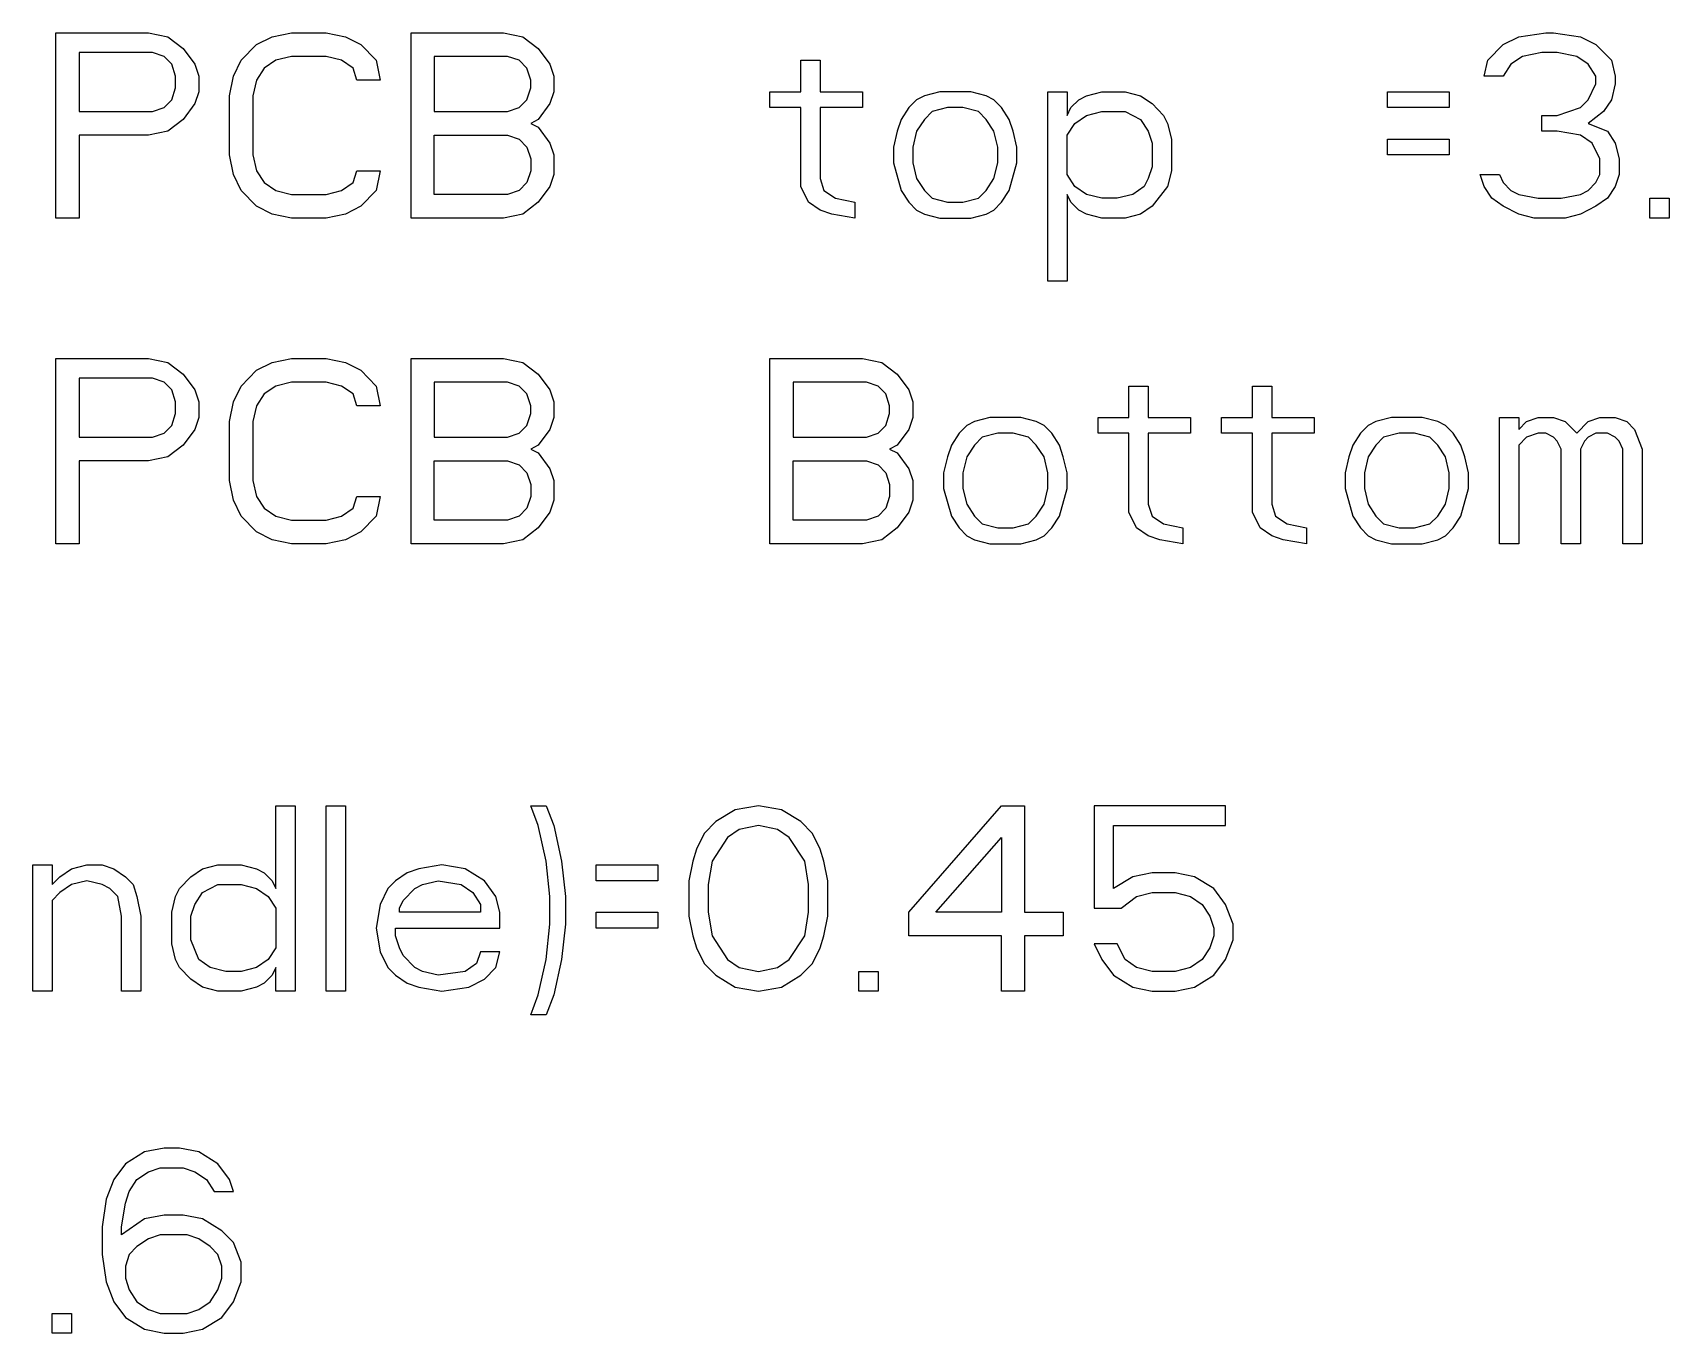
# Model space of a CAD drawing. Header units: millimetres. Extents: x 0 to 594, y 0 to 420.
# Drawn here: x 109.91 to 129.35, y 223.63 to 239.07 of the extents above; entities that cross this region are included whole.
import ezdxf

# ---------------------------------------------------------------- set-up
doc = ezdxf.new("R2010")
doc.units = ezdxf.units.MM
doc.header["$LTSCALE"] = 32.67
doc.layers.add('5_CURVES', color=7, linetype='CONTINUOUS')

msp = doc.modelspace()

# ---------------------------------------------------------------- linework, layer by layer
at = {"layer": '5_CURVES', "color": 40, "linetype": 'CONTINUOUS'}
for p, q in [((110.187, 236.869), (110.187, 239.069)), ((110.187, 239.069), (111.287, 239.069)), ((111.287, 239.069), (111.516, 239.022)), ((112.754, 239.022), (112.983, 239.069)), ((112.983, 239.069), (113.396, 239.069)), ((113.396, 239.069), (113.625, 239.022)), ((114.404, 236.869), (114.404, 239.069)), ((114.404, 239.069), (115.504, 239.069)), ((115.504, 239.069), (115.733, 239.022)), ((127.558, 239.022), (127.879, 239.069)), ((127.879, 239.069), (127.971, 239.069)), ((127.971, 239.069), (128.291, 239.022)), ((111.516, 239.022), (111.7, 238.882)), ((111.7, 238.882), (111.837, 238.695)), ((112.387, 238.742), (112.571, 238.929)), ((112.571, 238.929), (112.754, 239.022)), ((113.625, 239.022), (113.808, 238.929)), ((113.808, 238.929), (113.991, 238.742)), ((115.733, 239.022), (115.916, 238.882)), ((115.916, 238.882), (116.054, 238.695)), ((127.191, 238.742), (127.375, 238.929)), ((127.375, 238.929), (127.558, 239.022)), ((128.291, 239.022), (128.475, 238.929)), ((128.475, 238.929), (128.658, 238.742)), ((110.462, 238.835), (110.462, 238.133)), ((111.333, 238.835), (110.462, 238.835)), ((111.471, 238.788), (111.333, 238.835)), ((111.562, 238.695), (111.471, 238.788)), ((111.608, 238.554), (111.562, 238.695)), ((111.837, 238.695), (111.883, 238.554)), ((112.296, 238.554), (112.387, 238.742)), ((112.662, 238.648), (112.571, 238.508)), ((112.8, 238.742), (112.662, 238.648)), ((112.983, 238.788), (112.8, 238.742)), ((113.396, 238.788), (112.983, 238.788)), ((113.579, 238.742), (113.396, 238.788)), ((113.716, 238.648), (113.579, 238.742)), ((113.762, 238.508), (113.716, 238.648)), ((113.991, 238.742), (114.037, 238.508)), ((114.679, 238.788), (114.679, 238.133)), ((115.55, 238.788), (114.679, 238.788)), ((115.687, 238.742), (115.55, 238.788)), ((115.779, 238.648), (115.687, 238.742)), ((115.825, 238.508), (115.779, 238.648)), ((116.054, 238.695), (116.1, 238.554)), ((119.033, 238.367), (119.033, 238.742)), ((119.033, 238.742), (119.262, 238.742)), ((119.262, 238.742), (119.262, 238.367)), ((127.146, 238.554), (127.191, 238.742)), ((127.466, 238.695), (127.375, 238.554)), ((127.604, 238.788), (127.466, 238.695)), ((127.833, 238.835), (127.604, 238.788)), ((128.016, 238.835), (127.833, 238.835)), ((128.246, 238.788), (128.016, 238.835)), ((128.383, 238.695), (128.246, 238.788)), ((128.475, 238.554), (128.383, 238.695)), ((128.658, 238.742), (128.704, 238.554)), ((111.608, 238.414), (111.608, 238.554)), ((111.883, 238.554), (111.883, 238.367)), ((112.25, 238.32), (112.296, 238.554)), ((112.571, 238.508), (112.525, 238.32)), ((114.037, 238.508), (113.762, 238.508)), ((115.825, 238.414), (115.825, 238.508)), ((116.1, 238.554), (116.1, 238.367)), ((127.375, 238.554), (127.146, 238.554)), ((128.383, 238.274), (128.475, 238.461)), ((128.475, 238.461), (128.475, 238.554)), ((128.704, 238.461), (128.658, 238.274)), ((128.704, 238.554), (128.704, 238.461)), ((111.471, 238.18), (111.562, 238.274)), ((111.562, 238.274), (111.608, 238.414)), ((111.883, 238.367), (111.837, 238.227)), ((112.25, 237.618), (112.25, 238.32)), ((112.525, 238.32), (112.525, 237.618)), ((115.687, 238.18), (115.779, 238.274)), ((115.779, 238.274), (115.825, 238.414)), ((116.1, 238.367), (116.054, 238.227)), ((118.666, 238.18), (118.666, 238.367)), ((118.666, 238.367), (119.033, 238.367)), ((119.262, 238.367), (119.766, 238.367)), ((119.766, 238.367), (119.766, 238.18)), ((120.408, 238.274), (120.316, 238.18)), ((120.5, 238.32), (120.408, 238.274)), ((120.683, 238.367), (120.5, 238.32)), ((121.05, 238.367), (120.683, 238.367)), ((121.233, 238.32), (121.05, 238.367)), ((121.325, 238.274), (121.233, 238.32)), ((121.416, 238.18), (121.325, 238.274)), ((121.966, 236.12), (121.966, 238.367)), ((121.966, 238.367), (122.196, 238.367)), ((122.196, 238.367), (122.196, 238.086)), ((122.241, 238.18), (122.333, 238.274)), ((122.333, 238.274), (122.425, 238.32)), ((122.425, 238.32), (122.608, 238.367)), ((122.608, 238.367), (122.883, 238.367)), ((122.883, 238.367), (123.066, 238.32)), ((123.066, 238.32), (123.204, 238.227)), ((126, 238.18), (126, 238.367)), ((126, 238.367), (126.733, 238.367)), ((126.733, 238.367), (126.733, 238.18)), ((128.291, 238.18), (128.383, 238.274)), ((128.658, 238.274), (128.566, 238.133)), ((110.462, 238.133), (111.333, 238.133)), ((111.333, 238.133), (111.471, 238.18)), ((111.837, 238.227), (111.7, 238.04)), ((114.679, 238.133), (115.55, 238.133)), ((115.55, 238.133), (115.687, 238.18)), ((116.054, 238.227), (115.916, 238.04)), ((119.033, 238.18), (118.666, 238.18)), ((119.033, 237.244), (119.033, 238.18)), ((119.262, 238.18), (119.262, 237.337)), ((119.766, 238.18), (119.262, 238.18)), ((120.316, 238.18), (120.225, 238.04)), ((120.591, 238.133), (120.5, 238.04)), ((120.775, 238.18), (120.591, 238.133)), ((120.958, 238.18), (120.775, 238.18)), ((121.141, 238.133), (120.958, 238.18)), ((121.233, 238.04), (121.141, 238.133)), ((121.508, 238.04), (121.416, 238.18)), ((122.196, 238.086), (122.241, 238.18)), ((122.287, 237.993), (122.425, 238.086)), ((122.425, 238.086), (122.608, 238.133)), ((122.608, 238.133), (122.883, 238.133)), ((122.883, 238.133), (123.066, 238.04)), ((123.204, 238.227), (123.341, 238.086)), ((123.341, 238.086), (123.387, 237.993)), ((126.733, 238.18), (126, 238.18)), ((127.833, 237.899), (127.833, 238.086)), ((127.833, 238.086), (128.016, 238.086)), ((128.016, 238.086), (128.291, 238.18)), ((128.566, 238.133), (128.383, 237.993)), ((111.516, 237.899), (111.287, 237.852)), ((111.7, 238.04), (111.516, 237.899)), ((115.916, 238.04), (115.825, 237.993)), ((115.825, 237.993), (115.916, 237.946)), ((115.916, 237.946), (116.054, 237.759)), ((120.179, 237.899), (120.133, 237.712)), ((120.225, 238.04), (120.179, 237.899)), ((120.408, 237.899), (120.362, 237.712)), ((120.5, 238.04), (120.408, 237.899)), ((121.325, 237.899), (121.233, 238.04)), ((121.371, 237.712), (121.325, 237.899)), ((121.554, 237.899), (121.508, 238.04)), ((121.6, 237.712), (121.554, 237.899)), ((122.196, 237.852), (122.287, 237.993)), ((123.066, 238.04), (123.158, 237.899)), ((123.158, 237.899), (123.204, 237.759)), ((123.387, 237.993), (123.433, 237.805)), ((128.016, 237.899), (127.833, 237.899)), ((128.291, 237.852), (128.016, 237.899)), ((128.383, 237.993), (128.612, 237.899)), ((128.612, 237.899), (128.704, 237.759)), ((110.462, 237.852), (110.462, 236.869)), ((111.287, 237.852), (110.462, 237.852)), ((114.679, 237.15), (114.679, 237.852)), ((114.679, 237.852), (115.55, 237.852)), ((115.55, 237.852), (115.687, 237.805)), ((115.687, 237.805), (115.779, 237.712)), ((115.779, 237.712), (115.825, 237.571)), ((116.054, 237.759), (116.1, 237.618)), ((120.133, 237.712), (120.133, 237.525)), ((120.362, 237.712), (120.362, 237.525)), ((121.371, 237.525), (121.371, 237.712)), ((121.6, 237.525), (121.6, 237.712)), ((122.196, 237.384), (122.196, 237.852)), ((123.204, 237.759), (123.204, 237.478)), ((123.433, 237.805), (123.433, 237.431)), ((126, 237.618), (126, 237.805)), ((126, 237.805), (126.733, 237.805)), ((126.733, 237.805), (126.733, 237.618)), ((128.429, 237.759), (128.291, 237.852)), ((128.521, 237.571), (128.429, 237.759)), ((128.704, 237.759), (128.75, 237.571)), ((112.296, 237.384), (112.25, 237.618)), ((112.525, 237.618), (112.571, 237.431)), ((115.825, 237.571), (115.825, 237.431)), ((116.1, 237.618), (116.1, 237.384)), ((120.133, 237.525), (120.225, 237.197)), ((120.362, 237.525), (120.408, 237.337)), ((121.325, 237.337), (121.371, 237.525)), ((121.508, 237.197), (121.6, 237.525)), ((123.204, 237.478), (123.158, 237.337)), ((126.733, 237.618), (126, 237.618)), ((128.521, 237.384), (128.521, 237.571)), ((128.75, 237.571), (128.75, 237.384)), ((112.387, 237.197), (112.296, 237.384)), ((112.571, 237.431), (112.662, 237.291)), ((112.662, 237.291), (112.8, 237.197)), ((113.579, 237.197), (113.716, 237.291)), ((113.716, 237.291), (113.762, 237.431)), ((113.762, 237.431), (114.037, 237.431)), ((114.037, 237.431), (113.991, 237.197)), ((115.779, 237.291), (115.687, 237.197)), ((115.825, 237.431), (115.779, 237.291)), ((116.1, 237.384), (116.054, 237.244)), ((119.262, 237.337), (119.308, 237.197)), ((120.408, 237.337), (120.5, 237.197)), ((121.233, 237.197), (121.325, 237.337)), ((122.287, 237.244), (122.196, 237.384)), ((123.158, 237.337), (123.112, 237.244)), ((123.433, 237.431), (123.387, 237.244)), ((127.146, 237.244), (127.1, 237.384)), ((127.1, 237.384), (127.329, 237.384)), ((127.329, 237.384), (127.375, 237.291)), ((127.375, 237.291), (127.466, 237.197)), ((128.383, 237.197), (128.475, 237.291)), ((128.475, 237.291), (128.521, 237.384)), ((128.75, 237.384), (128.704, 237.244)), ((112.571, 237.01), (112.387, 237.197)), ((112.8, 237.197), (112.983, 237.15)), ((112.983, 237.15), (113.396, 237.15)), ((113.396, 237.15), (113.579, 237.197)), ((113.991, 237.197), (113.808, 237.01)), ((115.55, 237.15), (114.679, 237.15)), ((115.687, 237.197), (115.55, 237.15)), ((116.054, 237.244), (115.916, 237.057)), ((119.125, 237.057), (119.033, 237.244)), ((119.308, 237.197), (119.446, 237.103)), ((119.446, 237.103), (119.675, 237.057)), ((120.225, 237.197), (120.316, 237.057)), ((120.5, 237.197), (120.591, 237.103)), ((120.591, 237.103), (120.775, 237.057)), ((120.958, 237.057), (121.141, 237.103)), ((121.141, 237.103), (121.233, 237.197)), ((121.416, 237.057), (121.508, 237.197)), ((122.196, 237.15), (122.196, 236.12)), ((122.241, 237.057), (122.196, 237.15)), ((122.425, 237.15), (122.287, 237.244)), ((122.608, 237.103), (122.425, 237.15)), ((122.791, 237.103), (122.608, 237.103)), ((122.975, 237.15), (122.791, 237.103)), ((123.112, 237.244), (122.975, 237.15)), ((123.387, 237.244), (123.204, 237.01)), ((127.237, 237.103), (127.146, 237.244)), ((127.375, 237.01), (127.237, 237.103)), ((127.466, 237.197), (127.558, 237.15)), ((127.558, 237.15), (127.787, 237.103)), ((127.787, 237.103), (128.062, 237.103)), ((128.062, 237.103), (128.291, 237.15)), ((128.291, 237.15), (128.383, 237.197)), ((128.612, 237.103), (128.475, 237.01)), ((128.704, 237.244), (128.612, 237.103)), ((129.116, 236.869), (129.116, 237.103)), ((129.116, 237.103), (129.346, 237.103)), ((129.346, 237.103), (129.346, 236.869)), ((112.754, 236.916), (112.571, 237.01)), ((112.983, 236.869), (112.754, 236.916)), ((113.625, 236.916), (113.396, 236.869)), ((113.808, 237.01), (113.625, 236.916)), ((115.733, 236.916), (115.504, 236.869)), ((115.916, 237.057), (115.733, 236.916)), ((119.262, 236.963), (119.125, 237.057)), ((119.4, 236.916), (119.262, 236.963)), ((119.675, 236.869), (119.4, 236.916)), ((119.675, 237.057), (119.675, 236.869)), ((120.316, 237.057), (120.408, 236.963)), ((120.408, 236.963), (120.5, 236.916)), ((120.5, 236.916), (120.683, 236.869)), ((120.775, 237.057), (120.958, 237.057)), ((121.05, 236.869), (121.233, 236.916)), ((121.233, 236.916), (121.325, 236.963)), ((121.325, 236.963), (121.416, 237.057)), ((122.333, 236.963), (122.241, 237.057)), ((122.425, 236.916), (122.333, 236.963)), ((122.608, 236.869), (122.425, 236.916)), ((123.066, 236.916), (122.883, 236.869)), ((123.204, 237.01), (123.066, 236.916)), ((127.558, 236.916), (127.375, 237.01)), ((127.741, 236.869), (127.558, 236.916)), ((128.291, 236.916), (128.108, 236.869)), ((128.475, 237.01), (128.291, 236.916)), ((110.462, 236.869), (110.187, 236.869)), ((113.396, 236.869), (112.983, 236.869)), ((115.504, 236.869), (114.404, 236.869)), ((120.683, 236.869), (121.05, 236.869)), ((122.883, 236.869), (122.608, 236.869)), ((128.108, 236.869), (127.741, 236.869)), ((129.346, 236.869), (129.116, 236.869)), ((122.196, 236.12), (121.966, 236.12)), ((110.187, 233.002), (110.187, 235.202)), ((110.187, 235.202), (111.287, 235.202)), ((111.287, 235.202), (111.516, 235.155)), ((111.516, 235.155), (111.7, 235.015)), ((112.571, 235.062), (112.754, 235.155)), ((112.754, 235.155), (112.983, 235.202)), ((112.983, 235.202), (113.396, 235.202)), ((113.396, 235.202), (113.625, 235.155)), ((113.625, 235.155), (113.808, 235.062)), ((114.404, 233.002), (114.404, 235.202)), ((114.404, 235.202), (115.504, 235.202)), ((115.504, 235.202), (115.733, 235.155)), ((115.733, 235.155), (115.916, 235.015)), ((118.666, 233.002), (118.666, 235.202)), ((118.666, 235.202), (119.766, 235.202)), ((119.766, 235.202), (119.996, 235.155)), ((119.996, 235.155), (120.179, 235.015)), ((110.462, 234.968), (110.462, 234.266)), ((111.333, 234.968), (110.462, 234.968)), ((111.471, 234.921), (111.333, 234.968)), ((111.7, 235.015), (111.837, 234.827)), ((112.387, 234.874), (112.571, 235.062)), ((113.808, 235.062), (113.991, 234.874)), ((115.916, 235.015), (116.054, 234.827)), ((120.179, 235.015), (120.316, 234.827)), ((111.562, 234.827), (111.471, 234.921)), ((111.608, 234.687), (111.562, 234.827)), ((111.837, 234.827), (111.883, 234.687)), ((112.296, 234.687), (112.387, 234.874)), ((112.662, 234.781), (112.571, 234.64)), ((112.8, 234.874), (112.662, 234.781)), ((112.983, 234.921), (112.8, 234.874)), ((113.396, 234.921), (112.983, 234.921)), ((113.579, 234.874), (113.396, 234.921)), ((113.716, 234.781), (113.579, 234.874)), ((113.762, 234.64), (113.716, 234.781)), ((113.991, 234.874), (114.037, 234.64)), ((114.679, 234.921), (114.679, 234.266)), ((115.55, 234.921), (114.679, 234.921)), ((115.687, 234.874), (115.55, 234.921)), ((115.779, 234.781), (115.687, 234.874)), ((115.825, 234.64), (115.779, 234.781)), ((116.054, 234.827), (116.1, 234.687)), ((118.941, 234.921), (118.941, 234.266)), ((119.812, 234.921), (118.941, 234.921)), ((119.95, 234.874), (119.812, 234.921)), ((120.041, 234.781), (119.95, 234.874)), ((120.087, 234.64), (120.041, 234.781)), ((120.316, 234.827), (120.362, 234.687)), ((122.929, 234.5), (122.929, 234.874)), ((122.929, 234.874), (123.158, 234.874)), ((123.158, 234.874), (123.158, 234.5)), ((124.396, 234.5), (124.396, 234.874)), ((124.396, 234.874), (124.625, 234.874)), ((124.625, 234.874), (124.625, 234.5)), ((111.608, 234.547), (111.608, 234.687)), ((111.883, 234.687), (111.883, 234.5)), ((112.25, 234.453), (112.296, 234.687)), ((112.571, 234.64), (112.525, 234.453)), ((114.037, 234.64), (113.762, 234.64)), ((115.825, 234.547), (115.825, 234.64)), ((116.1, 234.687), (116.1, 234.5)), ((120.087, 234.547), (120.087, 234.64)), ((120.362, 234.687), (120.362, 234.5)), ((111.471, 234.313), (111.562, 234.406)), ((111.562, 234.406), (111.608, 234.547)), ((111.883, 234.5), (111.837, 234.359)), ((112.25, 233.751), (112.25, 234.453)), ((112.525, 234.453), (112.525, 233.751)), ((115.687, 234.313), (115.779, 234.406)), ((115.779, 234.406), (115.825, 234.547)), ((116.1, 234.5), (116.054, 234.359)), ((119.95, 234.313), (120.041, 234.406)), ((120.041, 234.406), (120.087, 234.547)), ((120.362, 234.5), (120.316, 234.359)), ((121.004, 234.406), (120.912, 234.313)), ((121.096, 234.453), (121.004, 234.406)), ((121.279, 234.5), (121.096, 234.453)), ((121.646, 234.5), (121.279, 234.5)), ((121.829, 234.453), (121.646, 234.5)), ((121.921, 234.406), (121.829, 234.453)), ((122.012, 234.313), (121.921, 234.406)), ((122.562, 234.313), (122.562, 234.5)), ((122.562, 234.5), (122.929, 234.5)), ((123.158, 234.5), (123.662, 234.5)), ((123.662, 234.5), (123.662, 234.313)), ((124.029, 234.313), (124.029, 234.5)), ((124.029, 234.5), (124.396, 234.5)), ((124.625, 234.5), (125.129, 234.5)), ((125.129, 234.5), (125.129, 234.313)), ((125.771, 234.406), (125.679, 234.313)), ((125.862, 234.453), (125.771, 234.406)), ((126.046, 234.5), (125.862, 234.453)), ((126.412, 234.5), (126.046, 234.5)), ((126.596, 234.453), (126.412, 234.5)), ((126.687, 234.406), (126.596, 234.453)), ((126.779, 234.313), (126.687, 234.406)), ((127.329, 233.002), (127.329, 234.5)), ((127.329, 234.5), (127.558, 234.5)), ((127.558, 234.5), (127.558, 234.359)), ((127.558, 234.359), (127.65, 234.453)), ((127.65, 234.453), (127.787, 234.5)), ((127.787, 234.5), (127.971, 234.5)), ((127.971, 234.5), (128.108, 234.453)), ((128.108, 234.453), (128.246, 234.313)), ((128.246, 234.313), (128.383, 234.453)), ((128.383, 234.453), (128.521, 234.5)), ((128.521, 234.5), (128.704, 234.5)), ((128.704, 234.5), (128.841, 234.453)), ((128.841, 234.453), (128.933, 234.359)), ((110.462, 234.266), (111.333, 234.266)), ((111.333, 234.266), (111.471, 234.313)), ((111.7, 234.172), (111.516, 234.032)), ((111.837, 234.359), (111.7, 234.172)), ((114.679, 234.266), (115.55, 234.266)), ((115.55, 234.266), (115.687, 234.313)), ((115.916, 234.172), (115.825, 234.125)), ((116.054, 234.359), (115.916, 234.172)), ((118.941, 234.266), (119.812, 234.266)), ((119.812, 234.266), (119.95, 234.313)), ((120.179, 234.172), (120.087, 234.125)), ((120.316, 234.359), (120.179, 234.172)), ((120.821, 234.172), (120.775, 234.032)), ((120.912, 234.313), (120.821, 234.172)), ((121.096, 234.172), (121.004, 234.032)), ((121.187, 234.266), (121.096, 234.172)), ((121.371, 234.313), (121.187, 234.266)), ((121.554, 234.313), (121.371, 234.313)), ((121.737, 234.266), (121.554, 234.313)), ((121.829, 234.172), (121.737, 234.266)), ((121.921, 234.032), (121.829, 234.172)), ((122.104, 234.172), (122.012, 234.313)), ((122.15, 234.032), (122.104, 234.172)), ((122.929, 234.313), (122.562, 234.313)), ((122.929, 233.376), (122.929, 234.313)), ((123.158, 234.313), (123.158, 233.47)), ((123.662, 234.313), (123.158, 234.313)), ((124.396, 234.313), (124.029, 234.313)), ((124.396, 233.376), (124.396, 234.313)), ((124.625, 234.313), (124.625, 233.47)), ((125.129, 234.313), (124.625, 234.313)), ((125.587, 234.172), (125.541, 234.032)), ((125.679, 234.313), (125.587, 234.172)), ((125.862, 234.172), (125.771, 234.032)), ((125.954, 234.266), (125.862, 234.172)), ((126.137, 234.313), (125.954, 234.266)), ((126.321, 234.313), (126.137, 234.313)), ((126.504, 234.266), (126.321, 234.313)), ((126.596, 234.172), (126.504, 234.266)), ((126.687, 234.032), (126.596, 234.172)), ((126.871, 234.172), (126.779, 234.313)), ((126.916, 234.032), (126.871, 234.172)), ((127.65, 234.266), (127.558, 234.172)), ((127.558, 234.172), (127.558, 233.002)), ((127.787, 234.313), (127.65, 234.266)), ((127.879, 234.313), (127.787, 234.313)), ((127.971, 234.266), (127.879, 234.313)), ((128.016, 234.219), (127.971, 234.266)), ((128.062, 234.125), (128.016, 234.219)), ((128.337, 234.219), (128.291, 234.125)), ((128.383, 234.266), (128.337, 234.219)), ((128.475, 234.313), (128.383, 234.266)), ((128.612, 234.313), (128.475, 234.313)), ((128.704, 234.266), (128.612, 234.313)), ((128.75, 234.219), (128.704, 234.266)), ((128.796, 234.125), (128.75, 234.219)), ((128.933, 234.359), (129.025, 234.125)), ((110.462, 233.985), (110.462, 233.002)), ((111.287, 233.985), (110.462, 233.985)), ((111.516, 234.032), (111.287, 233.985)), ((114.679, 233.283), (114.679, 233.985)), ((114.679, 233.985), (115.55, 233.985)), ((115.55, 233.985), (115.687, 233.938)), ((115.825, 234.125), (115.916, 234.079)), ((115.916, 234.079), (116.054, 233.891)), ((118.941, 233.283), (118.941, 233.985)), ((118.941, 233.985), (119.812, 233.985)), ((119.812, 233.985), (119.95, 233.938)), ((120.087, 234.125), (120.179, 234.079)), ((120.179, 234.079), (120.316, 233.891)), ((120.775, 234.032), (120.729, 233.845)), ((121.004, 234.032), (120.958, 233.845)), ((121.966, 233.845), (121.921, 234.032)), ((122.196, 233.845), (122.15, 234.032)), ((125.541, 234.032), (125.496, 233.845)), ((125.771, 234.032), (125.725, 233.845)), ((126.733, 233.845), (126.687, 234.032)), ((126.962, 233.845), (126.916, 234.032)), ((128.062, 233.002), (128.062, 234.125)), ((128.291, 234.125), (128.291, 233.002)), ((128.796, 233.002), (128.796, 234.125)), ((129.025, 234.125), (129.025, 233.002)), ((115.687, 233.938), (115.779, 233.845)), ((115.779, 233.845), (115.825, 233.704)), ((116.054, 233.891), (116.1, 233.751)), ((119.95, 233.938), (120.041, 233.845)), ((120.041, 233.845), (120.087, 233.704)), ((120.316, 233.891), (120.362, 233.751)), ((120.729, 233.845), (120.729, 233.657)), ((120.958, 233.845), (120.958, 233.657)), ((121.966, 233.657), (121.966, 233.845)), ((122.196, 233.657), (122.196, 233.845)), ((125.496, 233.845), (125.496, 233.657)), ((125.725, 233.845), (125.725, 233.657)), ((126.733, 233.657), (126.733, 233.845)), ((126.962, 233.657), (126.962, 233.845)), ((112.296, 233.517), (112.25, 233.751)), ((112.525, 233.751), (112.571, 233.564)), ((115.825, 233.704), (115.825, 233.564)), ((116.1, 233.751), (116.1, 233.517)), ((120.087, 233.704), (120.087, 233.564)), ((120.362, 233.751), (120.362, 233.517)), ((120.729, 233.657), (120.821, 233.33)), ((120.958, 233.657), (121.004, 233.47)), ((121.921, 233.47), (121.966, 233.657)), ((122.104, 233.33), (122.196, 233.657)), ((125.496, 233.657), (125.587, 233.33)), ((125.725, 233.657), (125.771, 233.47)), ((126.687, 233.47), (126.733, 233.657)), ((126.871, 233.33), (126.962, 233.657)), ((112.387, 233.33), (112.296, 233.517)), ((112.571, 233.564), (112.662, 233.423)), ((112.662, 233.423), (112.8, 233.33)), ((113.579, 233.33), (113.716, 233.423)), ((113.716, 233.423), (113.762, 233.564)), ((113.762, 233.564), (114.037, 233.564)), ((114.037, 233.564), (113.991, 233.33)), ((115.779, 233.423), (115.687, 233.33)), ((115.825, 233.564), (115.779, 233.423)), ((116.1, 233.517), (116.054, 233.376)), ((120.041, 233.423), (119.95, 233.33)), ((120.087, 233.564), (120.041, 233.423)), ((120.362, 233.517), (120.316, 233.376)), ((121.004, 233.47), (121.096, 233.33)), ((121.829, 233.33), (121.921, 233.47)), ((123.158, 233.47), (123.204, 233.33)), ((124.625, 233.47), (124.671, 233.33)), ((125.771, 233.47), (125.862, 233.33)), ((126.596, 233.33), (126.687, 233.47)), ((112.571, 233.142), (112.387, 233.33)), ((112.8, 233.33), (112.983, 233.283)), ((112.983, 233.283), (113.396, 233.283)), ((113.396, 233.283), (113.579, 233.33)), ((113.991, 233.33), (113.808, 233.142)), ((115.55, 233.283), (114.679, 233.283)), ((115.687, 233.33), (115.55, 233.283)), ((116.054, 233.376), (115.916, 233.189)), ((119.812, 233.283), (118.941, 233.283)), ((119.95, 233.33), (119.812, 233.283)), ((120.316, 233.376), (120.179, 233.189)), ((120.821, 233.33), (120.912, 233.189)), ((121.096, 233.33), (121.187, 233.236)), ((121.187, 233.236), (121.371, 233.189)), ((121.554, 233.189), (121.737, 233.236)), ((121.737, 233.236), (121.829, 233.33)), ((122.012, 233.189), (122.104, 233.33)), ((123.021, 233.189), (122.929, 233.376)), ((123.204, 233.33), (123.341, 233.236)), ((123.341, 233.236), (123.571, 233.189)), ((124.487, 233.189), (124.396, 233.376)), ((124.671, 233.33), (124.808, 233.236)), ((124.808, 233.236), (125.037, 233.189)), ((125.587, 233.33), (125.679, 233.189)), ((125.862, 233.33), (125.954, 233.236)), ((125.954, 233.236), (126.137, 233.189)), ((126.321, 233.189), (126.504, 233.236)), ((126.504, 233.236), (126.596, 233.33)), ((126.779, 233.189), (126.871, 233.33)), ((112.754, 233.049), (112.571, 233.142)), ((112.983, 233.002), (112.754, 233.049)), ((113.625, 233.049), (113.396, 233.002)), ((113.808, 233.142), (113.625, 233.049)), ((115.733, 233.049), (115.504, 233.002)), ((115.916, 233.189), (115.733, 233.049)), ((119.996, 233.049), (119.766, 233.002)), ((120.179, 233.189), (119.996, 233.049)), ((120.912, 233.189), (121.004, 233.096)), ((121.004, 233.096), (121.096, 233.049)), ((121.096, 233.049), (121.279, 233.002)), ((121.371, 233.189), (121.554, 233.189)), ((121.646, 233.002), (121.829, 233.049)), ((121.829, 233.049), (121.921, 233.096)), ((121.921, 233.096), (122.012, 233.189)), ((123.158, 233.096), (123.021, 233.189)), ((123.296, 233.049), (123.158, 233.096)), ((123.571, 233.002), (123.296, 233.049)), ((123.571, 233.189), (123.571, 233.002)), ((124.625, 233.096), (124.487, 233.189)), ((124.762, 233.049), (124.625, 233.096)), ((125.037, 233.002), (124.762, 233.049)), ((125.037, 233.189), (125.037, 233.002)), ((125.679, 233.189), (125.771, 233.096)), ((125.771, 233.096), (125.862, 233.049)), ((125.862, 233.049), (126.046, 233.002)), ((126.137, 233.189), (126.321, 233.189)), ((126.412, 233.002), (126.596, 233.049)), ((126.596, 233.049), (126.687, 233.096)), ((126.687, 233.096), (126.779, 233.189)), ((110.462, 233.002), (110.187, 233.002)), ((113.396, 233.002), (112.983, 233.002)), ((115.504, 233.002), (114.404, 233.002)), ((119.766, 233.002), (118.666, 233.002)), ((121.279, 233.002), (121.646, 233.002)), ((126.046, 233.002), (126.412, 233.002)), ((127.558, 233.002), (127.329, 233.002)), ((128.291, 233.002), (128.062, 233.002)), ((129.025, 233.002), (128.796, 233.002)), ((112.8, 228.906), (112.8, 229.889)), ((112.8, 229.889), (113.029, 229.889)), ((113.029, 229.889), (113.029, 227.689)), ((113.396, 227.689), (113.396, 229.889)), ((113.396, 229.889), (113.625, 229.889)), ((113.625, 229.889), (113.625, 227.689)), ((115.916, 229.655), (115.825, 229.889)), ((115.825, 229.889), (116.008, 229.889)), ((116.008, 229.889), (116.1, 229.655)), ((118.025, 229.702), (117.887, 229.562)), ((118.254, 229.843), (118.025, 229.702)), ((118.529, 229.889), (118.254, 229.843)), ((118.804, 229.843), (118.529, 229.889)), ((119.033, 229.702), (118.804, 229.843)), ((119.171, 229.562), (119.033, 229.702)), ((120.316, 228.626), (121.416, 229.889)), ((121.416, 229.889), (121.691, 229.889)), ((121.691, 229.889), (121.691, 228.626)), ((122.516, 229.889), (122.516, 228.672)), ((124.075, 229.889), (122.516, 229.889)), ((124.075, 229.655), (124.075, 229.889)), ((116.008, 229.234), (115.916, 229.655)), ((116.1, 229.655), (116.191, 229.234)), ((117.887, 229.562), (117.796, 229.375)), ((118.162, 229.515), (117.979, 229.234)), ((118.3, 229.609), (118.162, 229.515)), ((118.529, 229.655), (118.3, 229.609)), ((118.758, 229.609), (118.529, 229.655)), ((118.896, 229.515), (118.758, 229.609)), ((119.079, 229.234), (118.896, 229.515)), ((119.262, 229.375), (119.171, 229.562)), ((120.637, 228.626), (121.416, 229.515)), ((121.416, 229.515), (121.416, 228.626)), ((122.746, 228.906), (122.746, 229.655)), ((122.746, 229.655), (124.075, 229.655)), ((117.796, 229.375), (117.75, 229.234)), ((119.308, 229.234), (119.262, 229.375)), ((109.912, 227.689), (109.912, 229.187)), ((109.912, 229.187), (110.141, 229.187)), ((110.141, 229.187), (110.141, 228.953)), ((110.233, 229.047), (110.371, 229.14)), ((110.371, 229.14), (110.554, 229.187)), ((110.554, 229.187), (110.737, 229.187)), ((110.737, 229.187), (110.875, 229.14)), ((110.875, 229.14), (111.012, 229.047)), ((111.791, 229.047), (111.929, 229.14)), ((111.929, 229.14), (112.112, 229.187)), ((112.112, 229.187), (112.387, 229.187)), ((112.387, 229.187), (112.571, 229.14)), ((112.571, 229.14), (112.662, 229.094)), ((114.496, 229.14), (114.358, 229.094)), ((114.771, 229.187), (114.496, 229.14)), ((115.046, 229.14), (114.771, 229.187)), ((115.275, 229), (115.046, 229.14)), ((116.054, 228.813), (116.008, 229.234)), ((116.191, 229.234), (116.237, 228.813)), ((116.604, 229), (116.604, 229.187)), ((116.604, 229.187), (117.337, 229.187)), ((117.337, 229.187), (117.337, 229)), ((117.75, 229.234), (117.704, 229)), ((117.979, 229.234), (117.933, 228.953)), ((119.125, 228.953), (119.079, 229.234)), ((119.354, 229), (119.308, 229.234)), ((110.141, 228.953), (110.233, 229.047)), ((110.371, 228.953), (110.233, 228.86)), ((110.554, 229), (110.371, 228.953)), ((110.737, 228.953), (110.554, 229)), ((110.829, 228.906), (110.737, 228.953)), ((111.012, 229.047), (111.104, 228.953)), ((111.104, 228.953), (111.15, 228.813)), ((111.654, 228.906), (111.791, 229.047)), ((111.929, 228.86), (112.112, 228.953)), ((112.112, 228.953), (112.387, 228.953)), ((112.387, 228.953), (112.571, 228.906)), ((112.662, 229.094), (112.754, 229)), ((112.754, 229), (112.8, 228.906)), ((114.221, 229), (114.129, 228.906)), ((114.358, 229.094), (114.221, 229)), ((114.45, 228.906), (114.541, 228.953)), ((114.541, 228.953), (114.725, 229)), ((114.725, 229), (115, 228.953)), ((115, 228.953), (115.137, 228.86)), ((115.412, 228.813), (115.275, 229)), ((117.337, 229), (116.604, 229)), ((117.704, 229), (117.704, 228.579)), ((117.933, 228.953), (117.933, 228.626)), ((119.125, 228.626), (119.125, 228.953)), ((119.354, 228.579), (119.354, 229)), ((122.975, 229.047), (122.746, 228.906)), ((123.204, 229.094), (122.975, 229.047)), ((123.479, 229.094), (123.204, 229.094)), ((123.708, 229.047), (123.479, 229.094)), ((123.937, 228.906), (123.708, 229.047)), ((110.233, 228.86), (110.141, 228.766)), ((110.141, 228.766), (110.141, 227.689)), ((110.921, 228.813), (110.829, 228.906)), ((110.966, 228.579), (110.921, 228.813)), ((111.15, 228.813), (111.196, 228.579)), ((111.562, 228.626), (111.608, 228.813)), ((111.608, 228.813), (111.654, 228.906)), ((111.837, 228.719), (111.929, 228.86)), ((112.571, 228.906), (112.708, 228.813)), ((112.708, 228.813), (112.8, 228.672)), ((114.129, 228.906), (114.037, 228.719)), ((114.266, 228.672), (114.312, 228.766)), ((114.312, 228.766), (114.45, 228.906)), ((115.137, 228.86), (115.229, 228.719)), ((115.458, 228.626), (115.412, 228.813)), ((116.054, 228.485), (116.054, 228.813)), ((116.237, 228.813), (116.237, 228.485)), ((122.837, 228.672), (123.021, 228.813)), ((123.021, 228.813), (123.204, 228.86)), ((123.204, 228.86), (123.479, 228.86)), ((123.479, 228.86), (123.662, 228.813)), ((123.662, 228.813), (123.8, 228.719)), ((124.075, 228.719), (123.937, 228.906)), ((110.966, 227.689), (110.966, 228.579)), ((111.196, 228.579), (111.196, 227.689)), ((111.562, 228.251), (111.562, 228.626)), ((111.791, 228.579), (111.837, 228.719)), ((111.791, 228.298), (111.791, 228.579)), ((112.8, 228.672), (112.8, 228.204)), ((114.037, 228.719), (113.991, 228.438)), ((114.266, 228.626), (114.266, 228.672)), ((115.229, 228.626), (114.266, 228.626)), ((115.229, 228.719), (115.229, 228.626)), ((115.458, 228.438), (115.458, 228.626)), ((116.604, 228.438), (116.604, 228.626)), ((116.604, 228.626), (117.337, 228.626)), ((117.337, 228.626), (117.337, 228.438)), ((117.704, 228.579), (117.75, 228.345)), ((117.933, 228.626), (117.979, 228.345)), ((119.079, 228.345), (119.125, 228.626)), ((119.308, 228.345), (119.354, 228.579)), ((120.316, 228.345), (120.316, 228.626)), ((121.416, 228.626), (120.637, 228.626)), ((121.691, 228.626), (122.15, 228.626)), ((122.15, 228.626), (122.15, 228.345)), ((122.516, 228.672), (122.837, 228.672)), ((123.8, 228.719), (123.891, 228.579)), ((123.891, 228.579), (123.937, 228.438)), ((124.166, 228.485), (124.075, 228.719)), ((113.991, 228.438), (114.037, 228.157)), ((114.221, 228.345), (114.221, 228.438)), ((114.221, 228.438), (115.458, 228.438)), ((114.266, 228.204), (114.221, 228.345)), ((116.008, 228.064), (116.054, 228.485)), ((116.237, 228.485), (116.191, 228.064)), ((117.337, 228.438), (116.604, 228.438)), ((117.75, 228.345), (117.796, 228.204)), ((117.979, 228.345), (118.162, 228.064)), ((118.896, 228.064), (119.079, 228.345)), ((119.262, 228.204), (119.308, 228.345)), ((121.416, 228.345), (120.316, 228.345)), ((121.416, 227.689), (121.416, 228.345)), ((121.691, 228.345), (121.691, 227.689)), ((122.15, 228.345), (121.691, 228.345)), ((123.937, 228.345), (123.891, 228.204)), ((123.937, 228.438), (123.937, 228.345)), ((124.166, 228.298), (124.166, 228.485)), ((111.608, 228.064), (111.562, 228.251)), ((111.883, 228.064), (111.791, 228.298)), ((112.8, 228.204), (112.708, 228.064)), ((114.037, 228.157), (114.129, 227.97)), ((114.312, 228.111), (114.266, 228.204)), ((115.229, 228.157), (115.183, 228.017)), ((115.458, 228.157), (115.229, 228.157)), ((115.412, 227.97), (115.458, 228.157)), ((117.796, 228.204), (117.887, 228.017)), ((119.171, 228.017), (119.262, 228.204)), ((122.516, 228.251), (122.608, 228.064)), ((122.791, 228.251), (122.516, 228.251)), ((122.883, 228.064), (122.791, 228.251)), ((123.891, 228.204), (123.8, 228.064)), ((124.075, 228.064), (124.166, 228.298)), ((111.654, 227.97), (111.608, 228.064)), ((111.791, 227.83), (111.654, 227.97)), ((112.021, 227.97), (111.883, 228.064)), ((112.204, 227.923), (112.021, 227.97)), ((112.571, 227.97), (112.387, 227.923)), ((112.708, 228.064), (112.571, 227.97)), ((112.8, 227.97), (112.754, 227.877)), ((112.8, 227.689), (112.8, 227.97)), ((114.129, 227.97), (114.221, 227.877)), ((114.45, 227.97), (114.312, 228.111)), ((114.541, 227.923), (114.45, 227.97)), ((115.183, 228.017), (115.046, 227.923)), ((115.275, 227.83), (115.412, 227.97)), ((115.916, 227.643), (116.008, 228.064)), ((116.191, 228.064), (116.1, 227.643)), ((117.887, 228.017), (118.025, 227.877)), ((118.162, 228.064), (118.3, 227.97)), ((118.3, 227.97), (118.529, 227.923)), ((118.529, 227.923), (118.758, 227.97)), ((118.758, 227.97), (118.896, 228.064)), ((119.033, 227.877), (119.171, 228.017)), ((122.608, 228.064), (122.746, 227.877)), ((123.021, 227.97), (122.883, 228.064)), ((123.204, 227.923), (123.021, 227.97)), ((123.662, 227.97), (123.479, 227.923)), ((123.8, 228.064), (123.662, 227.97)), ((123.937, 227.877), (124.075, 228.064)), ((111.929, 227.736), (111.791, 227.83)), ((112.387, 227.923), (112.204, 227.923)), ((112.662, 227.783), (112.571, 227.736)), ((112.754, 227.877), (112.662, 227.783)), ((114.221, 227.877), (114.358, 227.783)), ((114.358, 227.783), (114.496, 227.736)), ((114.725, 227.877), (114.541, 227.923)), ((115.046, 227.923), (114.725, 227.877)), ((115.091, 227.736), (115.275, 227.83)), ((118.025, 227.877), (118.254, 227.736)), ((118.804, 227.736), (119.033, 227.877)), ((119.721, 227.689), (119.721, 227.923)), ((119.721, 227.923), (119.95, 227.923)), ((119.95, 227.923), (119.95, 227.689)), ((122.746, 227.877), (122.975, 227.736)), ((123.479, 227.923), (123.204, 227.923)), ((123.708, 227.736), (123.937, 227.877)), ((110.141, 227.689), (109.912, 227.689)), ((111.196, 227.689), (110.966, 227.689)), ((112.112, 227.689), (111.929, 227.736)), ((112.387, 227.689), (112.112, 227.689)), ((112.571, 227.736), (112.387, 227.689)), ((113.029, 227.689), (112.8, 227.689)), ((113.625, 227.689), (113.396, 227.689)), ((114.496, 227.736), (114.771, 227.689)), ((114.771, 227.689), (115.091, 227.736)), ((115.825, 227.409), (115.916, 227.643)), ((116.1, 227.643), (116.008, 227.409)), ((118.254, 227.736), (118.529, 227.689)), ((118.529, 227.689), (118.804, 227.736)), ((119.95, 227.689), (119.721, 227.689)), ((121.691, 227.689), (121.416, 227.689)), ((122.975, 227.736), (123.204, 227.689)), ((123.204, 227.689), (123.479, 227.689)), ((123.479, 227.689), (123.708, 227.736)), ((116.008, 227.409), (115.825, 227.409)), ((111.471, 225.826), (111.241, 225.779)), ((111.654, 225.826), (111.471, 225.826)), ((111.883, 225.779), (111.654, 225.826)), ((111.012, 225.639), (110.875, 225.452)), ((111.241, 225.779), (111.012, 225.639)), ((112.112, 225.639), (111.883, 225.779)), ((112.25, 225.452), (112.112, 225.639)), ((110.875, 225.452), (110.783, 225.218)), ((111.058, 225.311), (111.15, 225.452)), ((111.15, 225.452), (111.287, 225.545)), ((111.287, 225.545), (111.425, 225.592)), ((111.425, 225.592), (111.7, 225.592)), ((111.7, 225.592), (111.837, 225.545)), ((111.837, 225.545), (111.975, 225.452)), ((111.975, 225.452), (112.066, 225.311)), ((112.296, 225.311), (112.25, 225.452)), ((111.012, 225.171), (111.058, 225.311)), ((112.066, 225.311), (112.296, 225.311)), ((110.783, 225.218), (110.737, 224.89)), ((110.966, 224.89), (111.012, 225.171)), ((110.737, 224.89), (110.737, 224.562)), ((111.241, 224.984), (110.966, 224.796)), ((110.966, 224.796), (110.966, 224.89)), ((111.471, 225.03), (111.241, 224.984)), ((111.7, 225.03), (111.471, 225.03)), ((111.929, 224.984), (111.7, 225.03)), ((112.158, 224.843), (111.929, 224.984)), ((111.15, 224.656), (111.058, 224.562)), ((111.287, 224.749), (111.15, 224.656)), ((111.425, 224.796), (111.287, 224.749)), ((111.746, 224.796), (111.425, 224.796)), ((111.883, 224.749), (111.746, 224.796)), ((112.021, 224.656), (111.883, 224.749)), ((112.112, 224.562), (112.021, 224.656)), ((112.296, 224.703), (112.158, 224.843)), ((112.387, 224.469), (112.296, 224.703)), ((110.737, 224.562), (110.783, 224.235)), ((111.058, 224.562), (111.012, 224.422)), ((112.158, 224.422), (112.112, 224.562)), ((112.387, 224.235), (112.387, 224.469)), ((111.012, 224.422), (111.012, 224.281)), ((111.012, 224.281), (111.058, 224.141)), ((112.112, 224.141), (112.158, 224.281)), ((112.158, 224.281), (112.158, 224.422)), ((110.783, 224.235), (110.875, 224.001)), ((111.058, 224.141), (111.15, 224.001)), ((112.021, 224.001), (112.112, 224.141)), ((112.296, 224.001), (112.387, 224.235)), ((110.875, 224.001), (111.012, 223.813)), ((111.15, 224.001), (111.287, 223.907)), ((111.287, 223.907), (111.425, 223.86)), ((111.746, 223.86), (111.883, 223.907)), ((111.883, 223.907), (112.021, 224.001)), ((112.158, 223.813), (112.296, 224.001)), ((110.141, 223.626), (110.141, 223.86)), ((110.141, 223.86), (110.371, 223.86)), ((110.371, 223.86), (110.371, 223.626)), ((111.012, 223.813), (111.241, 223.673)), ((111.425, 223.86), (111.746, 223.86)), ((111.929, 223.673), (112.158, 223.813)), ((110.371, 223.626), (110.141, 223.626)), ((111.241, 223.673), (111.471, 223.626)), ((111.471, 223.626), (111.7, 223.626)), ((111.7, 223.626), (111.929, 223.673))]:
    msp.add_line(p, q, dxfattribs=at)

doc.saveas('drawing.dxf')
